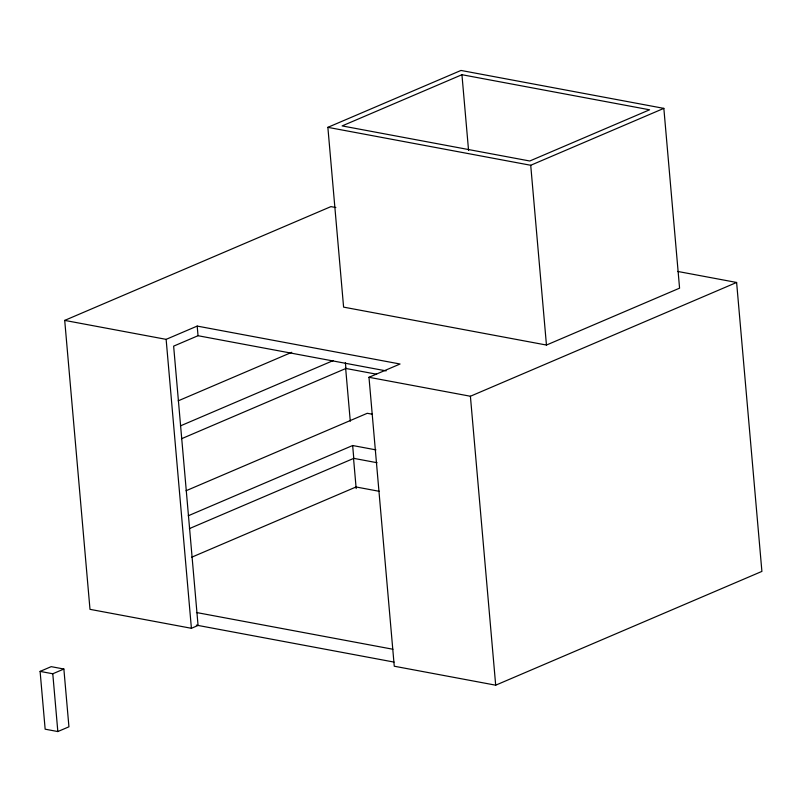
<?xml version="1.0" encoding="UTF-8"?>
<svg xmlns="http://www.w3.org/2000/svg" width="802" height="802" viewBox="0 0 802 802"><rect width="100%" height="100%" fill="white"/><g stroke="black" fill="none" stroke-linecap="round" stroke-linejoin="round"><path stroke-width="1.2" d="M327.868 127.338L460.99 70.446L663.845 108.37L679.575 288.159L546.453 345.05L343.597 307.126L327.868 127.338L530.723 165.272L663.845 108.37M461.942 74.716L342.133 125.914L529.771 161.001L649.58 109.794L461.942 74.716L468.568 150.475M386.133 370.885L198.034 335.717L173.633 346.143L198.064 625.45L191.407 628.297L89.994 609.34L64.711 320.399L330.925 206.615L335.848 207.538M64.711 320.399L166.134 339.356L197.192 326.083L400.048 364.008L368.98 377.291L394.263 666.221L495.686 685.189L761.9 571.405L736.617 282.464L677.61 271.427M178.184 400.85L291.738 352.319M180.38 425.902L333.281 360.549M181.503 438.744L345.903 368.469L376.579 374.203M186.054 490.744L367.276 413.291L372.198 414.203M188.239 515.786L352.649 445.521L375.958 449.882M368.98 377.291L470.403 396.248L736.617 282.464M189.362 528.628L353.772 458.363L377.08 462.724M191.648 557.24L356.038 486.974L379.366 491.335M40.1 671.394L51.198 666.652L63.869 669.028L68.932 726.812L57.834 731.554L45.153 729.188L40.1 671.394L52.782 673.77L63.869 669.028M196.45 612.517L392.92 649.249M196.35 625.129L394.043 662.091M530.723 165.272L546.453 345.05M470.403 396.248L495.686 685.189M345.391 362.634L345.903 368.469M352.649 445.521L353.772 458.363M345.592 367.647L350.284 421.261M353.562 458.674L356.178 488.598M197.192 326.083L198.034 335.717M166.134 339.356L191.407 628.297M52.782 673.77L57.834 731.554"/></g></svg>
